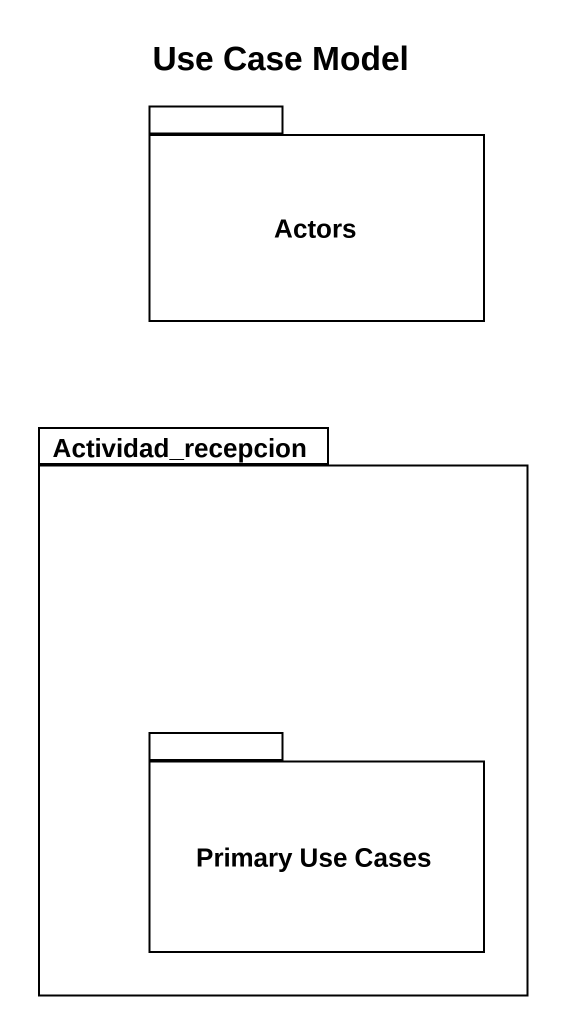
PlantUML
@startuml
title Use Case Model
package Actors {
}
package Actividad_recepcion {
  package "Primary Use Cases" as Primary_Use_Cases {
  }
}
@enduml
